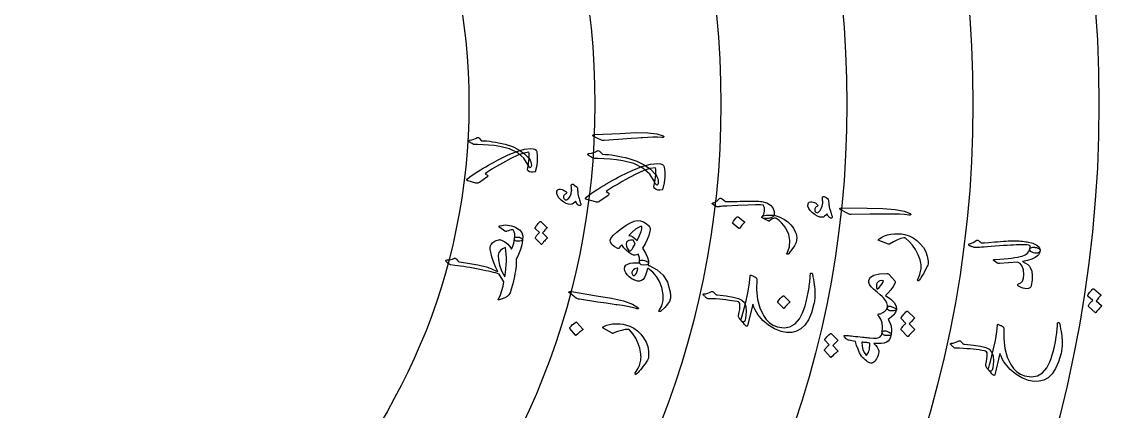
# Model space of a CAD drawing. Header units: millimetres. Extents: x -45 to 45, y -45 to 58.
# Drawn here: x 4.16 to 30.61, y -7.49 to 2.01 of the extents above; entities that cross this region are included whole.
import ezdxf

# ---------------------------------------------------------------- set-up
doc = ezdxf.new("R2010")
doc.units = ezdxf.units.MM
for name, color, linetype in [('ENGRAVE', 7, 'Continuous'), ('ENGRAVE_FINE', 8, 'Continuous'), ('GUIDE', 3, 'Continuous'), ('TEXT', 5, 'Continuous')]:
    doc.layers.add(name, color=color, linetype=linetype)

msp = doc.modelspace()

# ---------------------------------------------------------------- linework, layer by layer
at = {"layer": 'ENGRAVE'}
for radius in [39.65, 33.5042, 27.3585, 21.2127, 15.067]:
    msp.add_circle((0, 0), radius, dxfattribs=at)
at = {"layer": 'ENGRAVE_FINE'}
for radius in [36.5771, 30.4314, 24.2856, 18.1399]:
    msp.add_circle((0, 0), radius, dxfattribs=at)
at = {"layer": 'GUIDE'}
msp.add_circle((0, 0), 41, dxfattribs=at)
at = {"layer": 'TEXT'}
for points in [[(18.142, -0.8085), (18.0968, -0.7841), (18.0814, -0.7655), (18.0957, -0.7525), (18.1397, -0.7451), (18.7534, -0.7146), (19.13, -0.6951), (19.4302, -0.6984), (19.6538, -0.7256), (19.8009, -0.7775), (19.8127, -0.7865), (19.819, -0.7942), (19.8197, -0.8008), (19.8148, -0.8062), (19.8072, -0.8104), (19.7976, -0.8132), (19.7858, -0.8146), (19.7719, -0.8147), (19.6638, -0.8102), (19.5489, -0.8106), (19.4273, -0.8156), (19.2989, -0.8251), (19.2654, -0.827), (19.1748, -0.8328), (19.0272, -0.8426), (18.8225, -0.8558), (18.3684, -0.8874), (18.3443, -0.8874), (18.3222, -0.8852), (18.3021, -0.8807), (18.284, -0.8739)], [(16.5359, -1.3287), (16.5623, -1.3664), (16.5802, -1.4067), (16.5897, -1.4495), (16.5909, -1.4947), (16.5872, -1.5203), (16.5813, -1.5383), (16.5734, -1.5487), (16.5634, -1.5514), (16.5513, -1.5469), (16.5392, -1.5355), (16.5272, -1.5174), (16.5153, -1.4925), (16.409, -1.3201), (16.2568, -1.1859), (16.0598, -1.0896), (15.8185, -1.0305), (15.6831, -1.0116), (15.5475, -0.9985), (15.4118, -0.991), (15.2761, -0.9889), (15.2368, -0.9883), (15.2056, -0.9859), (15.1827, -0.9817), (15.1679, -0.9757), (15.1487, -0.9637), (15.1315, -0.9531), (15.1165, -0.9441), (15.1037, -0.9364), (15.0929, -0.9301), (15.0843, -0.9249), (15.0779, -0.9209), (15.0736, -0.9181), (15.0683, -0.9126), (15.0648, -0.9072), (15.0634, -0.902), (15.0638, -0.8969), (15.0668, -0.8906), (15.0706, -0.8859), (15.0751, -0.8828), (15.0803, -0.8813), (15.1398, -0.8693), (15.1879, -0.8565), (15.2247, -0.843), (15.25, -0.8287), (15.2681, -0.8179), (15.2853, -0.8145), (15.3015, -0.8186), (15.3167, -0.8303), (15.3777, -0.8924), (15.441, -0.8951), (15.5065, -0.9002), (15.5743, -0.9076), (15.6442, -0.9175), (15.7166, -0.9297), (15.7914, -0.9442), (15.8687, -0.961), (15.9485, -0.9801), (16.1275, -1.0374), (16.2853, -1.1144), (16.4215, -1.2114), (16.5359, -1.3287)], [(16.4992, -1.5931), (16.5132, -1.5164), (16.5241, -1.4467), (16.532, -1.3842), (16.5371, -1.3288), (16.5394, -1.2803), (16.5393, -1.2388), (16.5368, -1.2042), (16.5319, -1.1766), (16.4105, -1.1961), (16.2628, -1.2471), (16.0885, -1.3282), (15.8871, -1.4379), (15.8125, -1.4806), (15.7442, -1.5202), (15.6819, -1.5568), (15.6259, -1.5904), (15.5762, -1.6213), (15.533, -1.6494), (15.4963, -1.6749), (15.4661, -1.6978), (15.5199, -1.7358), (15.5253, -1.75), (15.5247, -1.7631), (15.518, -1.7749), (15.5054, -1.7855), (15.3248, -1.9109), (15.3038, -1.9217), (15.2819, -1.9277), (15.2592, -1.9288), (15.2358, -1.9251), (15.0477, -1.8722), (15.0346, -1.8678), (15.0254, -1.8626), (15.0203, -1.8567), (15.0192, -1.8499), (15.0371, -1.8212), (15.0876, -1.778), (15.1708, -1.72), (15.2863, -1.6464), (15.3517, -1.6057), (15.4161, -1.5662), (15.4795, -1.5279), (15.542, -1.491), (15.6036, -1.4554), (15.6642, -1.4212), (15.7239, -1.3884), (15.7827, -1.3569), (16.0214, -1.2397), (16.2336, -1.1537), (16.4199, -1.1007), (16.5806, -1.0824), (16.636, -1.0876), (16.6778, -1.1019), (16.7058, -1.1253), (16.7202, -1.1579), (16.7331, -1.2679), (16.7332, -1.3824), (16.7205, -1.501), (16.6948, -1.6234), (16.6919, -1.6346), (16.6878, -1.6434), (16.6826, -1.6498), (16.6762, -1.6537), (16.629, -1.6638), (16.5866, -1.6625), (16.549, -1.6501), (16.516, -1.6265), (16.5065, -1.6168), (16.5005, -1.6079), (16.4981, -1.6), (16.4992, -1.5931)], [(19.6232, -1.7236), (19.6525, -1.7662), (19.6723, -1.8117), (19.6827, -1.8598), (19.6837, -1.9107), (19.6793, -1.9394), (19.6726, -1.9596), (19.6636, -1.9711), (19.6523, -1.9742), (19.6387, -1.969), (19.6252, -1.9561), (19.6119, -1.9356), (19.5986, -1.9075), (19.4804, -1.713), (19.3104, -1.5607), (19.0896, -1.4506), (18.8188, -1.3818), (18.6665, -1.3593), (18.5141, -1.3432), (18.3616, -1.3335), (18.2089, -1.3299), (18.1647, -1.3289), (18.1297, -1.3259), (18.1039, -1.3209), (18.0874, -1.314), (18.0658, -1.3003), (18.0467, -1.2882), (18.0299, -1.2778), (18.0155, -1.2691), (18.0034, -1.2618), (17.9938, -1.2559), (17.9866, -1.2513), (17.9819, -1.2481), (17.9759, -1.2418), (17.9721, -1.2358), (17.9704, -1.2298), (17.971, -1.224), (17.9745, -1.217), (17.9787, -1.2118), (17.9838, -1.2083), (17.9897, -1.2067), (18.0568, -1.1936), (18.111, -1.1796), (18.1525, -1.1647), (18.1812, -1.1489), (18.2017, -1.1368), (18.221, -1.1331), (18.2391, -1.1379), (18.2561, -1.1512), (18.3241, -1.222), (18.3953, -1.2256), (18.469, -1.2319), (18.5451, -1.241), (18.6238, -1.2528), (18.705, -1.2673), (18.7891, -1.2843), (18.8759, -1.3039), (18.9655, -1.3262), (19.1663, -1.3924), (19.3431, -1.4805), (19.4955, -1.5908), (19.6232, -1.7236)], [(19.5798, -2.0205), (19.5961, -1.9344), (19.6089, -1.8562), (19.6183, -1.786), (19.6244, -1.7237), (19.6275, -1.6693), (19.6277, -1.6226), (19.6252, -1.5837), (19.6199, -1.5526), (19.4833, -1.5735), (19.3167, -1.6295), (19.1198, -1.7193), (18.8923, -1.8412), (18.8082, -1.8888), (18.7309, -1.9329), (18.6607, -1.9737), (18.5974, -2.0113), (18.5412, -2.0457), (18.4924, -2.0771), (18.4509, -2.1056), (18.4168, -2.1312), (18.4771, -2.1744), (18.4831, -2.1905), (18.4823, -2.2052), (18.4747, -2.2185), (18.4604, -2.2304), (18.2565, -2.3708), (18.2327, -2.3829), (18.2081, -2.3896), (18.1826, -2.3907), (18.1562, -2.3863), (17.945, -2.3256), (17.9302, -2.3206), (17.92, -2.3147), (17.9142, -2.308), (17.913, -2.3003), (17.9333, -2.268), (17.9905, -2.2195), (18.0844, -2.1545), (18.2149, -2.0721), (18.2887, -2.0266), (18.3615, -1.9824), (18.4332, -1.9398), (18.5038, -1.8986), (18.5733, -1.8589), (18.6418, -1.8208), (18.7092, -1.7842), (18.7756, -1.7492), (19.0451, -1.6191), (19.2845, -1.5242), (19.4946, -1.4663), (19.6756, -1.4472), (19.7379, -1.4536), (19.7847, -1.47), (19.8161, -1.4966), (19.8319, -1.5333), (19.8455, -1.6571), (19.8446, -1.7856), (19.8294, -1.9187), (19.7996, -2.0561), (19.7963, -2.0686), (19.7916, -2.0785), (19.7857, -2.0856), (19.7785, -2.09), (19.7254, -2.1009), (19.6777, -2.0992), (19.6354, -2.0849), (19.5985, -2.0582), (19.5879, -2.0472), (19.5812, -2.0372), (19.5785, -2.0283), (19.5798, -2.0205)], [(17.7124, -2.0474), (17.7149, -2.0778), (17.7174, -2.1062), (17.7198, -2.1323), (17.7221, -2.1563), (17.7245, -2.1779), (17.7271, -2.1972), (17.7301, -2.214), (17.7333, -2.2285), (17.7372, -2.2432), (17.7421, -2.2609), (17.748, -2.2818), (17.7549, -2.3056), (17.7629, -2.3326), (17.7723, -2.3627), (17.7829, -2.3959), (17.7947, -2.4323), (17.7978, -2.4469), (17.7961, -2.4588), (17.7898, -2.468), (17.7788, -2.4745), (17.7539, -2.4758), (17.7274, -2.4586), (17.6994, -2.4229), (17.6697, -2.3688), (17.6414, -2.4032), (17.6125, -2.4282), (17.5829, -2.4438), (17.5527, -2.4499), (17.4982, -2.4443), (17.4409, -2.424), (17.381, -2.3891), (17.3182, -2.3398), (17.2635, -2.2841), (17.2276, -2.2298), (17.2106, -2.1767), (17.2125, -2.1247), (17.2241, -2.097), (17.2432, -2.0794), (17.2699, -2.072), (17.3042, -2.0749), (17.3405, -2.0843), (17.3732, -2.0968), (17.4025, -2.1123), (17.4282, -2.1308), (17.4457, -2.1483), (17.4525, -2.1635), (17.4486, -2.1761), (17.434, -2.1863), (17.4126, -2.1973), (17.3962, -2.2112), (17.3848, -2.2279), (17.3783, -2.2476), (17.3755, -2.2688), (17.3781, -2.288), (17.3858, -2.3055), (17.3989, -2.321), (17.4155, -2.3334), (17.4318, -2.3386), (17.4478, -2.3366), (17.4636, -2.3274), (17.503, -2.2901), (17.5345, -2.2425), (17.558, -2.1846), (17.5734, -2.1163), (17.5739, -2.1103), (17.574, -2.1035), (17.5737, -2.0959), (17.5731, -2.0876), (17.5722, -2.0785), (17.5712, -2.0687), (17.5702, -2.0581), (17.5691, -2.0469), (17.568, -2.0347), (17.567, -2.0237), (17.5661, -2.0138), (17.5651, -2.0051), (17.5643, -1.9974), (17.5639, -1.9906), (17.5639, -1.9847), (17.5642, -1.9798), (17.5663, -1.9705), (17.5704, -1.9633), (17.5765, -1.9579), (17.5846, -1.9545), (17.5922, -1.9526), (17.5993, -1.9521), (17.606, -1.953), (17.6122, -1.9553), (17.6547, -1.9823), (17.6856, -2.0067), (17.7048, -2.0284), (17.7124, -2.0474)], [(20.9989, -2.426), (21.0005, -2.4212), (21.0043, -2.4172), (21.0103, -2.4139), (21.0184, -2.4114), (21.0307, -2.4076), (21.0471, -2.3999), (21.0675, -2.3885), (21.092, -2.3734), (21.1051, -2.3644), (21.1177, -2.3556), (21.1299, -2.3471), (21.1417, -2.3387), (21.1529, -2.3304), (21.1633, -2.322), (21.1731, -2.3136), (21.1822, -2.305), (21.1945, -2.2977), (21.2088, -2.2968), (21.2253, -2.3021), (21.2438, -2.3138), (21.3238, -2.3781), (21.354, -2.3786), (21.3908, -2.3783), (21.4345, -2.3773), (21.485, -2.3756), (21.5424, -2.3735), (21.6072, -2.3715), (21.6791, -2.3696), (21.7584, -2.3677), (21.8371, -2.3652), (21.9095, -2.3639), (21.9757, -2.3637), (22.0356, -2.3648), (22.0892, -2.367), (22.1366, -2.3701), (22.1778, -2.3742), (22.2127, -2.3793), (22.3298, -2.4113), (22.4182, -2.4614), (22.4776, -2.5297), (22.508, -2.6162), (22.5104, -2.6298), (22.5121, -2.6429), (22.513, -2.6555), (22.5131, -2.6676), (22.5126, -2.6791), (22.5115, -2.6902), (22.51, -2.7009), (22.5079, -2.711), (22.4949, -2.7389), (22.47, -2.7611), (22.4331, -2.7776), (22.3844, -2.7883), (22.333, -2.7934), (22.2881, -2.7931), (22.2498, -2.7874), (22.218, -2.7765), (22.2125, -2.7733), (22.2088, -2.7698), (22.2068, -2.7659), (22.2064, -2.7616), (22.2076, -2.7565), (22.2099, -2.752), (22.2131, -2.7483), (22.2174, -2.7452), (22.2401, -2.7191), (22.2574, -2.6881), (22.2694, -2.6522), (22.276, -2.6115), (22.2766, -2.5682), (22.2721, -2.529), (22.2627, -2.4941), (22.2482, -2.4633), (22.1814, -2.4586), (22.0554, -2.4591), (21.8702, -2.4646), (21.6258, -2.4746), (21.354, -2.4863), (21.3179, -2.4877), (21.2837, -2.4899), (21.2514, -2.4927), (21.2209, -2.4964), (21.2056, -2.4985), (21.1917, -2.5001), (21.179, -2.5012), (21.1677, -2.5018), (21.1578, -2.5021), (21.1495, -2.5025), (21.1426, -2.503), (21.1373, -2.5035), (21.1256, -2.5034), (21.1152, -2.5019), (21.106, -2.499), (21.0981, -2.4946), (21.0082, -2.4418), (21.0037, -2.438), (21.0007, -2.4341), (20.9991, -2.4301), (20.9989, -2.426)], [(23.8359, -2.3463), (23.8389, -2.3773), (23.8418, -2.4061), (23.8446, -2.4327), (23.8473, -2.4571), (23.85, -2.4791), (23.853, -2.4987), (23.8562, -2.5158), (23.8597, -2.5304), (23.8639, -2.5453), (23.8691, -2.5633), (23.8754, -2.5844), (23.8827, -2.6085), (23.8913, -2.6358), (23.9012, -2.6662), (23.9124, -2.6998), (23.925, -2.7365), (23.9283, -2.7512), (23.9269, -2.7634), (23.9208, -2.7729), (23.9099, -2.7798), (23.885, -2.7818), (23.8582, -2.7649), (23.8295, -2.7292), (23.7987, -2.6748), (23.7711, -2.7106), (23.7426, -2.7368), (23.7134, -2.7534), (23.6833, -2.7605), (23.6286, -2.7562), (23.571, -2.7369), (23.5104, -2.7028), (23.4466, -2.6539), (23.3908, -2.5981), (23.354, -2.5433), (23.3361, -2.4892), (23.3372, -2.4357), (23.3483, -2.407), (23.3672, -2.3886), (23.3937, -2.3804), (23.428, -2.3826), (23.4645, -2.3916), (23.4975, -2.4036), (23.527, -2.4189), (23.553, -2.4373), (23.5708, -2.4549), (23.5778, -2.4702), (23.5741, -2.4832), (23.5596, -2.4939), (23.5385, -2.5057), (23.5223, -2.5202), (23.5112, -2.5377), (23.505, -2.558), (23.5027, -2.5797), (23.5055, -2.5994), (23.5136, -2.617), (23.527, -2.6326), (23.5438, -2.6449), (23.5602, -2.6498), (23.5762, -2.6473), (23.5918, -2.6375), (23.6305, -2.5985), (23.6611, -2.5492), (23.6837, -2.4895), (23.698, -2.4195), (23.6984, -2.4133), (23.6984, -2.4063), (23.698, -2.3986), (23.6972, -2.3901), (23.6962, -2.3808), (23.695, -2.3708), (23.6938, -2.3601), (23.6926, -2.3486), (23.6913, -2.3362), (23.6902, -2.325), (23.689, -2.3149), (23.688, -2.306), (23.6871, -2.2982), (23.6866, -2.2912), (23.6864, -2.2852), (23.6867, -2.2801), (23.6887, -2.2707), (23.6927, -2.2632), (23.6987, -2.2576), (23.7068, -2.254), (23.7143, -2.2519), (23.7214, -2.2513), (23.7281, -2.252), (23.7343, -2.2542), (23.7773, -2.2811), (23.8085, -2.3054), (23.828, -2.3271), (23.8359, -2.3463)], [(24.1667, -2.5965), (24.1232, -2.5689), (24.1089, -2.5491), (24.124, -2.5368), (24.1685, -2.5321), (24.7829, -2.54), (25.16, -2.5446), (25.4594, -2.5672), (25.6808, -2.6087), (25.8243, -2.6697), (25.8355, -2.6794), (25.8413, -2.6875), (25.8415, -2.6941), (25.8363, -2.6991), (25.8285, -2.7028), (25.8187, -2.7049), (25.8069, -2.7056), (25.793, -2.7048), (25.6854, -2.6935), (25.5707, -2.6866), (25.4491, -2.6839), (25.3203, -2.6853), (25.2868, -2.685), (25.196, -2.6852), (25.048, -2.6857), (24.8429, -2.6863), (24.3876, -2.6903), (24.3636, -2.6888), (24.3417, -2.6852), (24.3219, -2.6794), (24.3043, -2.6714)], [(16.6871, -3.0304), (16.6849, -3.027), (16.684, -3.0228), (16.6844, -3.0176), (16.686, -3.0114), (16.6981, -2.9905), (16.7109, -2.9704), (16.7243, -2.9511), (16.7384, -2.9326), (16.7533, -2.9149), (16.7693, -2.8977), (16.7862, -2.8811), (16.8041, -2.8651), (16.8093, -2.8623), (16.8143, -2.8616), (16.8193, -2.8629), (16.8242, -2.8662), (16.9713, -3.0056), (16.9729, -3.009), (16.9721, -3.0135), (16.9689, -3.0191), (16.9632, -3.0256), (16.9583, -3.03), (16.9513, -3.0372), (16.9422, -3.0474), (16.931, -3.0604), (16.9176, -3.0764), (16.9018, -3.0955), (16.8835, -3.1178), (16.8628, -3.1431), (16.975, -3.255), (16.9781, -3.2598), (16.9781, -3.2652), (16.9748, -3.2712), (16.9683, -3.2777), (16.9627, -3.2834), (16.9542, -3.2923), (16.9428, -3.3046), (16.9284, -3.3202), (16.911, -3.3394), (16.8906, -3.3625), (16.8671, -3.3893), (16.8406, -3.4199), (16.8366, -3.4229), (16.833, -3.4238), (16.8298, -3.4227), (16.827, -3.4196), (16.6904, -3.2759), (16.6883, -3.2726), (16.6874, -3.2683), (16.6879, -3.263), (16.6896, -3.2569), (16.6993, -3.239), (16.7097, -3.2218), (16.721, -3.2054), (16.7331, -3.1897), (16.7459, -3.1747), (16.7593, -3.1604), (16.7732, -3.1468), (16.7877, -3.1338)], [(18.701, -3.5193), (18.6106, -3.4697), (18.5493, -3.4202), (18.5171, -3.3707), (18.514, -3.3212), (18.5399, -3.2652), (18.5944, -3.199), (18.6773, -3.122), (18.7884, -3.0338), (18.9052, -2.9517), (19.0079, -2.8921), (19.0968, -2.8556), (19.1719, -2.8425), (19.2529, -2.849), (19.3262, -2.8711), (19.3917, -2.9091), (19.4493, -2.9632), (19.4716, -2.9951), (19.4847, -3.029), (19.4886, -3.0647), (19.4833, -3.1022), (19.4517, -3.2028), (19.4113, -3.3048), (19.3623, -3.4078), (19.3045, -3.5118), (19.3756, -3.6383), (19.4232, -3.7428), (19.4478, -3.8248), (19.4496, -3.884), (19.445, -3.8945), (19.4356, -3.9033), (19.4214, -3.9106), (19.4024, -3.9162), (19.3235, -3.9269), (19.2683, -3.9176), (19.2369, -3.8886), (19.2292, -3.84), (19.2294, -3.7922), (19.2236, -3.7455), (19.2118, -3.7), (19.1939, -3.6556), (19.1589, -3.6782), (19.1211, -3.6871), (19.0805, -3.6823), (19.0371, -3.6639), (18.9662, -3.6187), (18.9027, -3.5654), (18.8467, -3.5041), (18.798, -3.4347), (18.7778, -3.4454), (18.7609, -3.4605), (18.7473, -3.4798), (18.737, -3.5035), (18.7309, -3.5151), (18.7229, -3.5215), (18.7129, -3.5229), (18.701, -3.5193)], [(21.5024, -2.9077), (21.5, -2.9047), (21.4988, -2.9007), (21.4989, -2.8959), (21.5002, -2.8901), (21.5231, -2.8511), (21.5494, -2.8148), (21.5792, -2.7814), (21.6125, -2.7508), (21.6174, -2.748), (21.622, -2.7471), (21.6263, -2.7481), (21.6304, -2.7509), (21.7847, -2.8735), (21.7882, -2.8778), (21.7885, -2.8828), (21.7857, -2.8884), (21.7796, -2.8948), (21.7744, -2.9002), (21.7666, -2.9089), (21.756, -2.9208), (21.7428, -2.9359), (21.7268, -2.9544), (21.7081, -2.9766), (21.6866, -3.0025), (21.6623, -3.032), (21.6584, -3.0358), (21.6548, -3.0375), (21.6515, -3.037), (21.6485, -3.0344)], [(22.2177, -2.743), (22.2456, -2.7288), (22.2784, -2.718), (22.3161, -2.7106), (22.3586, -2.7065), (22.4028, -2.7054), (22.4475, -2.7071), (22.4926, -2.7117), (22.5382, -2.7192), (22.584, -2.7315), (22.6361, -2.7514), (22.6945, -2.779), (22.7593, -2.8144), (22.8466, -2.8735), (22.9204, -2.9432), (22.9806, -3.0233), (23.0272, -3.1139), (23.0445, -3.1626), (23.0557, -3.2125), (23.0607, -3.2636), (23.0596, -3.316), (23.0437, -3.3776), (23.005, -3.4541), (22.9433, -3.5451), (22.8584, -3.6503), (22.8515, -3.6562), (22.8445, -3.6597), (22.8373, -3.6609), (22.8299, -3.6597), (22.824, -3.6561), (22.8213, -3.6502), (22.8218, -3.6419), (22.8254, -3.6312), (22.8821, -3.4799), (22.8962, -3.3284), (22.8678, -3.1774), (22.7968, -3.0277), (22.7485, -2.9586), (22.6941, -2.8964), (22.6337, -2.8412), (22.5673, -2.7929), (22.5561, -2.787), (22.5433, -2.7832), (22.5288, -2.7814), (22.5127, -2.7816), (22.4911, -2.7866), (22.4647, -2.7994), (22.4333, -2.82), (22.3969, -2.8484), (22.3914, -2.8512), (22.3847, -2.8519), (22.377, -2.8505), (22.368, -2.8469), (22.2183, -2.7743), (22.2128, -2.7711), (22.2091, -2.7676), (22.207, -2.7637), (22.2067, -2.7595), (22.2079, -2.7543), (22.2101, -2.7498), (22.2134, -2.7461), (22.2177, -2.743)], [(15.9429, -3.0954), (15.8194, -3.0088), (15.8062, -2.9971), (15.8027, -2.9867), (15.8088, -2.9775), (15.8245, -2.9696), (15.8694, -2.9579), (15.9153, -2.9507), (15.9621, -2.9482), (16.0099, -2.9502), (16.059, -2.9572), (16.1095, -2.9691), (16.1614, -2.9863), (16.2148, -3.0086), (16.3015, -3.0627), (16.3575, -3.1325), (16.3825, -3.218), (16.3763, -3.3187), (16.367, -3.3286), (16.3439, -3.3359), (16.3068, -3.3406), (16.2558, -3.3427), (16.2291, -3.3408), (16.2079, -3.3357), (16.1922, -3.3275), (16.1819, -3.316), (16.1788, -3.3079), (16.1775, -3.2991), (16.178, -3.2894), (16.1804, -3.279), (16.1908, -3.2175), (16.189, -3.1621), (16.1751, -3.1126), (16.1492, -3.0693), (16.1469, -3.0671), (16.1436, -3.0659), (16.1393, -3.0657), (16.1339, -3.0664), (16.1014, -3.0692), (16.0677, -3.0759), (16.0325, -3.0866), (15.9961, -3.1012), (15.9825, -3.1056), (15.9691, -3.1061), (15.9559, -3.1027), (15.9429, -3.0954)], [(18.9742, -3.197), (18.971, -3.2009), (18.9705, -3.2039), (18.9726, -3.2062), (18.9775, -3.2076), (19.0197, -3.2154), (19.0655, -3.2377), (19.1148, -3.2746), (19.1675, -3.3262), (19.2263, -3.2036), (19.2649, -3.1075), (19.2835, -3.0383), (19.2825, -2.9963), (19.2796, -2.9884), (19.2757, -2.9831), (19.2707, -2.9806), (19.2647, -2.9808), (19.1993, -3.0062), (19.1291, -3.0508), (19.0542, -3.1145), (18.9742, -3.197)], [(25.0629, -3.325), (25.0586, -3.323), (25.0552, -3.3209), (25.0529, -3.3185), (25.0515, -3.316), (25.0518, -3.309), (25.056, -3.301), (25.0641, -3.2919), (25.0761, -3.2818), (25.1357, -3.2439), (25.2027, -3.2131), (25.2774, -3.1893), (25.3596, -3.1725), (25.4471, -3.1623), (25.5323, -3.1599), (25.6153, -3.1654), (25.6961, -3.1789), (25.8002, -3.2145), (25.8981, -3.2644), (25.9897, -3.3286), (26.0749, -3.4073), (26.1494, -3.4985), (26.2061, -3.5995), (26.245, -3.7102), (26.2661, -3.8307), (26.2679, -3.8624), (26.265, -3.8936), (26.2575, -3.924), (26.2453, -3.9537), (26.2107, -4.0211), (26.1786, -4.0817), (26.1492, -4.1355), (26.1225, -4.1827), (26.0985, -4.223), (26.0774, -4.2564), (26.0591, -4.2828), (26.0436, -4.3022), (26.0392, -4.3061), (26.0349, -4.3087), (26.0309, -4.31), (26.0271, -4.31), (26.0224, -4.3087), (26.0182, -4.3065), (26.0144, -4.3035), (26.0111, -4.2995), (26.0089, -4.2947), (26.0084, -4.2892), (26.0096, -4.283), (26.0124, -4.2762), (26.0309, -4.2344), (26.047, -4.1941), (26.0607, -4.1555), (26.072, -4.1183), (26.0811, -4.0825), (26.0879, -4.0476), (26.0924, -4.0136), (26.0947, -3.9806), (26.0946, -3.9474), (26.092, -3.9126), (26.0869, -3.8764), (26.0793, -3.8386), (26.0691, -3.7994), (26.056, -3.7587), (26.04, -3.7164), (26.0212, -3.6728), (25.958, -3.549), (25.8853, -3.4412), (25.8032, -3.3492), (25.712, -3.2729), (25.7044, -3.2678), (25.6954, -3.2644), (25.6849, -3.2627), (25.673, -3.2628), (25.6001, -3.2803), (25.5175, -3.3116), (25.4251, -3.3566), (25.323, -3.415), (25.3167, -3.4173), (25.3112, -3.4185), (25.3065, -3.4185), (25.3025, -3.4173)], [(16.2191, -3.7892), (16.2222, -3.822), (16.2229, -3.8601), (16.2211, -3.9035), (16.2167, -3.9522), (16.2101, -4.0061), (16.2013, -4.0655), (16.1903, -4.1303), (16.1772, -4.2003), (16.1375, -4.3801), (16.1014, -4.5149), (16.0702, -4.6049), (16.0444, -4.6502), (15.9975, -4.6897), (15.9413, -4.7235), (15.876, -4.7517), (15.8016, -4.7742), (15.7904, -4.7754), (15.784, -4.773), (15.7824, -4.7671), (15.7857, -4.7577), (15.8349, -4.6499), (15.8732, -4.5426), (15.9007, -4.436), (15.9175, -4.3303), (15.8017, -4.1442), (15.7621, -4.1311), (15.7168, -4.1177), (15.6659, -4.1041), (15.6092, -4.0904), (15.5472, -4.0763), (15.4801, -4.0619), (15.408, -4.0471), (15.3308, -4.0319), (15.2505, -4.0166), (15.1713, -4.0021), (15.0932, -3.9884), (15.0161, -3.9754), (14.9403, -3.9632), (14.8659, -3.9519), (14.7928, -3.9414), (14.721, -3.9317), (14.6165, -3.9187), (14.6003, -3.9079), (14.5849, -3.8972), (14.5703, -3.8866), (14.5566, -3.8761), (14.5437, -3.8658), (14.5315, -3.8559), (14.5202, -3.8463), (14.5095, -3.8371), (14.5057, -3.8325), (14.5034, -3.8275), (14.5027, -3.8222), (14.5035, -3.8164), (14.5068, -3.8103), (14.5132, -3.8058), (14.5226, -3.8028), (14.535, -3.8014), (14.5855, -3.797), (14.6298, -3.7895), (14.6681, -3.7791), (14.7002, -3.7656), (14.7157, -3.7595), (14.73, -3.7588), (14.7433, -3.7634), (14.7555, -3.7733), (14.7995, -3.8254), (14.8069, -3.8337), (14.8158, -3.8399), (14.826, -3.844), (14.8377, -3.8461), (15.0893, -3.8887), (15.2833, -3.9233), (15.4196, -3.9503), (15.4982, -3.97), (15.5239, -3.9783), (15.5519, -3.9886), (15.5823, -4.0007), (15.6151, -4.0147), (15.6504, -4.0304), (15.6881, -4.0474), (15.7283, -4.0659), (15.7711, -4.0857), (15.7153, -3.9642), (15.6683, -3.844), (15.63, -3.7248), (15.6005, -3.6066), (15.5901, -3.5455), (15.5879, -3.4942), (15.5939, -3.4527), (15.6082, -3.4207), (15.6403, -3.3829), (15.6823, -3.3514), (15.7342, -3.3259), (15.7961, -3.3066), (15.8099, -3.305), (15.8252, -3.3059), (15.8419, -3.3094), (15.8601, -3.3154), (15.9431, -3.3563), (16.012, -3.4076), (16.0666, -3.4693), (16.1068, -3.5415), (16.1369, -3.4632), (16.1592, -3.3929), (16.1738, -3.3307), (16.1809, -3.2768), (16.1845, -3.2628), (16.1937, -3.2524), (16.2083, -3.2457), (16.2285, -3.2427), (16.2684, -3.2432), (16.3016, -3.2481), (16.3279, -3.2574), (16.3473, -3.2711), (16.3612, -3.2859), (16.3707, -3.2984), (16.3759, -3.3086), (16.3767, -3.3164), (16.3568, -3.4295), (16.324, -3.5461), (16.2781, -3.6661), (16.2191, -3.7892)], [(19.1194, -3.412), (19.1061, -3.3729), (19.0933, -3.3445), (19.0812, -3.3266), (19.0698, -3.3194), (19.0114, -3.3179), (18.966, -3.3259), (18.9334, -3.3433), (18.9137, -3.3702), (18.9022, -3.4177), (18.9071, -3.4666), (18.9284, -3.5171), (18.9662, -3.5692), (18.9792, -3.58), (18.9935, -3.5826), (19.0091, -3.5768), (19.0259, -3.5626), (19.0448, -3.5395), (19.0667, -3.5067), (19.0916, -3.4642), (19.1194, -3.412)], [(27.2753, -3.4525), (27.2652, -3.4474), (27.2583, -3.4412), (27.2546, -3.4342), (27.2541, -3.4262), (27.2562, -3.4193), (27.2607, -3.4136), (27.2675, -3.4089), (27.2768, -3.4054), (27.3239, -3.3921), (27.3662, -3.3745), (27.4037, -3.3524), (27.4365, -3.3258), (27.4505, -3.3175), (27.4652, -3.3152), (27.4805, -3.319), (27.4965, -3.3288), (27.5047, -3.3352), (27.5128, -3.3418), (27.5209, -3.3486), (27.5291, -3.3555), (27.5372, -3.3624), (27.5453, -3.3691), (27.5534, -3.3758), (27.5616, -3.3823), (27.5831, -3.3837), (27.6439, -3.3809), (27.7442, -3.3739), (27.8838, -3.3625), (27.9606, -3.3559), (28.0326, -3.35), (28.1, -3.3449), (28.1626, -3.3406), (28.2204, -3.3372), (28.2731, -3.3348), (28.3209, -3.3335), (28.3636, -3.3332), (28.4038, -3.3338), (28.4438, -3.3353), (28.4838, -3.3376), (28.5237, -3.3408), (28.5636, -3.3447), (28.6037, -3.3496), (28.644, -3.3553), (28.6844, -3.3618), (28.8189, -3.3933), (28.9154, -3.4362), (28.9739, -3.4903), (28.9944, -3.5558), (28.9914, -3.5866), (28.9798, -3.61), (28.9596, -3.626), (28.9309, -3.6347), (28.898, -3.6369), (28.8656, -3.6333), (28.8336, -3.6242), (28.802, -3.6094), (28.7734, -3.5914), (28.7545, -3.5729), (28.7456, -3.5539), (28.7464, -3.5345), (28.7493, -3.5197), (28.7518, -3.5065), (28.754, -3.4948), (28.7559, -3.4846), (28.7571, -3.4758), (28.7576, -3.4681), (28.7572, -3.4616), (28.7559, -3.4563), (28.7243, -3.4423), (28.6749, -3.433), (28.6075, -3.4283), (28.5222, -3.4282), (28.4714, -3.4298), (28.413, -3.4324), (28.3471, -3.4361), (28.2736, -3.4407), (28.1925, -3.4461), (28.1036, -3.4521), (28.0069, -3.4587), (27.9025, -3.4659), (27.8004, -3.4729), (27.7106, -3.4792), (27.6333, -3.4848), (27.5683, -3.4896), (27.5158, -3.4937), (27.4756, -3.4969), (27.4479, -3.4992), (27.4326, -3.5006), (27.4129, -3.5009), (27.3921, -3.4981), (27.3703, -3.4922), (27.3475, -3.4833), (27.3363, -3.4777), (27.3257, -3.4727), (27.3157, -3.4681), (27.3063, -3.464), (27.2976, -3.4604), (27.2896, -3.4573), (27.2821, -3.4547), (27.2753, -3.4525)], [(15.785, -3.6855), (15.7863, -3.7987), (15.8127, -3.9239), (15.8639, -4.0618), (15.9397, -4.213), (15.9577, -4.1118), (15.971, -4.0138), (15.9798, -3.919), (15.9842, -3.8275), (15.9842, -3.7394), (15.9801, -3.6551), (15.9718, -3.5745), (15.9596, -3.4977), (15.8874, -3.5284), (15.8343, -3.5699), (15.8002, -3.6222), (15.785, -3.6855)], [(28.9963, -3.5583), (28.9881, -3.6035), (28.9753, -3.642), (28.9579, -3.674), (28.9361, -3.6993), (28.8743, -3.7434), (28.7928, -3.7816), (28.6915, -3.8138), (28.5706, -3.8399), (28.6404, -3.8786), (28.6948, -3.9151), (28.7338, -3.9492), (28.7575, -3.9811), (28.791, -4.0746), (28.8061, -4.1795), (28.8027, -4.2956), (28.7805, -4.4226), (28.7664, -4.4573), (28.7432, -4.482), (28.7109, -4.4967), (28.6694, -4.5013), (28.6222, -4.4969), (28.5726, -4.4844), (28.5206, -4.4639), (28.4662, -4.4355), (28.459, -4.4304), (28.4539, -4.4245), (28.4508, -4.4178), (28.4499, -4.4103), (28.4516, -4.4012), (28.4558, -4.3942), (28.4624, -4.3893), (28.4716, -4.3865), (28.526, -4.3601), (28.5651, -4.314), (28.5889, -4.2482), (28.5971, -4.1628), (28.5872, -4.0413), (28.5585, -3.949), (28.5112, -3.8861), (28.4457, -3.8524), (28.0022, -3.8832), (27.982, -3.8834), (27.9643, -3.8812), (27.9493, -3.8767), (27.9368, -3.8697), (27.8759, -3.8237), (27.8679, -3.8173), (27.8624, -3.8114), (27.8594, -3.8062), (27.8587, -3.8015), (27.8629, -3.7959), (27.8713, -3.7917), (27.884, -3.7889), (27.901, -3.7874), (28.014, -3.7807), (28.1184, -3.7728), (28.214, -3.7636), (28.301, -3.7534), (28.3792, -3.7422), (28.4487, -3.7305), (28.5095, -3.7183), (28.5614, -3.7055), (28.6297, -3.6784), (28.6834, -3.6404), (28.7224, -3.5917), (28.7467, -3.5322), (28.7546, -3.5156), (28.7693, -3.5032), (28.7907, -3.4951), (28.8188, -3.4911), (28.8335, -3.4909), (28.8482, -3.4912), (28.8629, -3.4922), (28.8778, -3.4937), (28.8927, -3.4961), (28.9075, -3.4996), (28.9224, -3.5042), (28.9373, -3.51), (28.9641, -3.5227), (28.9829, -3.535), (28.9936, -3.5468), (28.9963, -3.5583)], [(19.4665, -3.9396), (19.6559, -4.0398), (19.8036, -4.1749), (19.909, -4.3454), (19.9711, -4.5511), (19.9757, -4.579), (19.9792, -4.6065), (19.9818, -4.6334), (19.9833, -4.6597), (19.9836, -4.6852), (19.9827, -4.7098), (19.9806, -4.7335), (19.9772, -4.7562), (19.9565, -4.8097), (19.9115, -4.8764), (19.8422, -4.9558), (19.7483, -5.0475), (19.7358, -5.0567), (19.7249, -5.0612), (19.7154, -5.061), (19.7075, -5.0561), (19.7024, -5.0483), (19.7014, -5.0396), (19.7045, -5.0299), (19.7117, -5.0192), (19.7747, -4.9154), (19.8056, -4.7889), (19.8039, -4.6402), (19.7692, -4.4702), (19.7156, -4.3266), (19.642, -4.2024), (19.5489, -4.0975), (19.4364, -4.0118), (19.4319, -4.0114), (19.4281, -4.0121), (19.425, -4.0139), (19.4226, -4.0168), (19.3997, -4.102), (19.3743, -4.1732), (19.3465, -4.2304), (19.3166, -4.2737), (19.2782, -4.3037), (19.2313, -4.3173), (19.1759, -4.3146), (19.112, -4.2957), (19.1037, -4.2924), (19.0954, -4.2887), (19.0869, -4.2847), (19.0784, -4.2804), (19.0696, -4.2757), (19.0604, -4.2705), (19.0508, -4.265), (19.0409, -4.2591), (18.9777, -4.2147), (18.9276, -4.1671), (18.8906, -4.1162), (18.8668, -4.062), (18.8584, -4.0101), (18.868, -3.9662), (18.8956, -3.9302), (18.9413, -3.902), (19.001, -3.8813), (19.0677, -3.8698), (19.1415, -3.8676), (19.2222, -3.8747), (19.2231, -3.8698), (19.2238, -3.865), (19.2244, -3.8604), (19.2247, -3.8558), (19.2251, -3.8513), (19.2256, -3.8467), (19.2263, -3.8419), (19.2272, -3.837), (19.2341, -3.821), (19.2472, -3.81), (19.2667, -3.8042), (19.2924, -3.8035), (19.32, -3.8065), (19.3473, -3.8123), (19.3744, -3.8211), (19.4012, -3.8327), (19.4243, -3.8456), (19.4402, -3.858), (19.4488, -3.87), (19.4501, -3.8815), (19.4406, -3.9291), (19.4449, -3.9303), (19.4507, -3.9325), (19.4579, -3.9356), (19.4665, -3.9396)], [(19.1679, -4.0028), (19.1177, -4.0194), (19.0801, -4.041), (19.055, -4.0678), (19.0426, -4.0999), (19.0435, -4.1208), (19.0479, -4.1402), (19.0558, -4.1582), (19.0672, -4.1747), (19.0739, -4.1807), (19.082, -4.1831), (19.0915, -4.1819), (19.1025, -4.1772), (19.1301, -4.1566), (19.1532, -4.123), (19.1717, -4.0764), (19.1853, -4.0168), (19.1854, -4.0104), (19.1825, -4.0059), (19.1767, -4.0034), (19.1679, -4.0028)], [(21.7534, -5.075), (21.8258, -4.8006), (21.8783, -4.561), (21.912, -4.3567), (21.9278, -4.1883), (21.9282, -4.1831), (21.9293, -4.1788), (21.9314, -4.1753), (21.9342, -4.1726), (21.9377, -4.171), (21.9417, -4.1704), (21.9462, -4.1709), (21.9512, -4.1725), (21.9703, -4.1806), (21.9877, -4.1882), (22.0036, -4.1954), (22.0179, -4.2021), (22.0305, -4.2084), (22.0415, -4.2143), (22.051, -4.2197), (22.0588, -4.2246), (22.0709, -4.2343), (22.0793, -4.2444), (22.0839, -4.2549), (22.0847, -4.2659), (22.0801, -4.5273), (22.1052, -4.762), (22.161, -4.9705), (22.2481, -5.1533), (22.3177, -5.2524), (22.3972, -5.3316), (22.4868, -5.3909), (22.5866, -5.4299), (22.752, -5.455), (22.8973, -5.4315), (23.0223, -5.3587), (23.1266, -5.2364), (23.1647, -5.169), (23.2005, -5.0935), (23.2338, -5.0097), (23.2645, -4.9178), (23.2926, -4.8179), (23.3181, -4.7103), (23.341, -4.5948), (23.3611, -4.4717), (23.3671, -4.4277), (23.3726, -4.3843), (23.3776, -4.3416), (23.3821, -4.2996), (23.3861, -4.2586), (23.3895, -4.2188), (23.3923, -4.1803), (23.3946, -4.143), (23.396, -4.1318), (23.4001, -4.1243), (23.407, -4.1206), (23.4166, -4.1206), (23.4272, -4.1234), (23.4351, -4.1275), (23.4402, -4.1328), (23.4425, -4.1395), (23.457, -4.2097), (23.4694, -4.2761), (23.4798, -4.3386), (23.4882, -4.3973), (23.4948, -4.4519), (23.4999, -4.5024), (23.5034, -4.5488), (23.5054, -4.5909), (23.5052, -4.6302), (23.5043, -4.6683), (23.5027, -4.7053), (23.5005, -4.741), (23.4973, -4.7757), (23.4929, -4.8094), (23.4871, -4.842), (23.4802, -4.8737), (23.4185, -5.0867), (23.3445, -5.259), (23.2592, -5.3905), (23.1633, -5.4813), (23.0562, -5.5387), (22.9398, -5.5682), (22.8144, -5.5702), (22.6798, -5.5449), (22.5204, -5.4828), (22.3731, -5.392), (22.2374, -5.2731), (22.113, -5.1266), (22.0774, -5.0728), (22.0449, -5.0138), (22.0154, -4.9497), (21.9889, -4.8805), (21.8615, -5.4045), (21.853, -5.4157), (21.842, -5.4186), (21.8285, -5.4131), (21.8125, -5.3992), (21.7901, -5.3751), (21.77, -5.3533), (21.7523, -5.3338), (21.7367, -5.3166), (21.7237, -5.3018), (21.7132, -5.2892), (21.7052, -5.2791), (21.6998, -5.2712), (21.702, -5.257), (21.7117, -5.2195), (21.7289, -5.1589), (21.7534, -5.075)], [(24.8166, -4.292), (24.8571, -4.2205), (24.945, -4.1703), (25.0806, -4.1411), (25.2639, -4.1328), (25.2769, -4.1335), (25.288, -4.1361), (25.2973, -4.1406), (25.3046, -4.1471), (25.4518, -4.3121), (25.4605, -4.3233), (25.465, -4.3354), (25.4651, -4.3485), (25.461, -4.3623), (25.4135, -4.45), (25.3581, -4.5302), (25.2948, -4.603), (25.2238, -4.6682), (25.3532, -4.7556), (25.4409, -4.8418), (25.4871, -4.9268), (25.4917, -5.0101), (25.4868, -5.0183), (25.4753, -5.0256), (25.4573, -5.032), (25.4329, -5.0373), (25.3741, -5.0413), (25.3284, -5.0379), (25.2955, -5.027), (25.2756, -5.0087), (25.2718, -4.9996), (25.2698, -4.9896), (25.2696, -4.9786), (25.2711, -4.9667), (25.2726, -4.9086), (25.2572, -4.8485), (25.2248, -4.7866), (25.1755, -4.723), (25.1454, -4.6937), (25.0953, -4.6489), (25.0251, -4.5889), (24.9347, -4.5138), (24.8759, -4.4576), (24.8367, -4.4019), (24.8169, -4.3468), (24.8166, -4.292)], [(25.0267, -4.5102), (25.0733, -4.4711), (25.1143, -4.4245), (25.1494, -4.3704), (25.1787, -4.3089), (25.1296, -4.3041), (25.0878, -4.3104), (25.0533, -4.3277), (25.0261, -4.356), (25.0084, -4.3909), (25.0026, -4.4282), (25.0087, -4.468), (25.0267, -4.5102)], [(17.5585, -4.6353), (17.5195, -4.6019), (17.5083, -4.5804), (17.5251, -4.5708), (17.5697, -4.5729), (18.1759, -4.6731), (18.5481, -4.7339), (18.8407, -4.8007), (19.0535, -4.8747), (19.1862, -4.9566), (19.1959, -4.9679), (19.2004, -4.9768), (19.1996, -4.9834), (19.1937, -4.9876), (19.1855, -4.9901), (19.1754, -4.9908), (19.1636, -4.9897), (19.15, -4.9868), (19.0453, -4.9595), (18.933, -4.9355), (18.8131, -4.9146), (18.6856, -4.8968), (18.6524, -4.8915), (18.5627, -4.878), (18.4163, -4.8562), (18.2135, -4.8258), (17.763, -4.7604), (17.7395, -4.7553), (17.7184, -4.7485), (17.6997, -4.7398), (17.6834, -4.7293)], [(21.6106, -4.8123), (21.5472, -4.8031), (21.4804, -4.7941), (21.4102, -4.7853), (21.3364, -4.7767), (21.259, -4.7683), (21.1775, -4.7601), (21.0919, -4.7522), (21.0023, -4.7445), (20.9079, -4.7492), (20.8962, -4.7468), (20.8854, -4.743), (20.8755, -4.7378), (20.8665, -4.7311), (20.8619, -4.7273), (20.856, -4.722), (20.8487, -4.7151), (20.8401, -4.7067), (20.8299, -4.6969), (20.8181, -4.6858), (20.8045, -4.6733), (20.7893, -4.6596), (20.7844, -4.6548), (20.7812, -4.6497), (20.7799, -4.6441), (20.7804, -4.6382), (20.7825, -4.6337), (20.7867, -4.6304), (20.7928, -4.6284), (20.801, -4.6276), (20.8468, -4.623), (20.8925, -4.6122), (20.9381, -4.5954), (20.9836, -4.5725), (20.9962, -4.5669), (21.0077, -4.5663), (21.0181, -4.5706), (21.0275, -4.5799), (21.0808, -4.6374), (21.0877, -4.6426), (21.0974, -4.6471), (21.1098, -4.6508), (21.1249, -4.6537), (21.3423, -4.6769), (21.5149, -4.705), (21.6426, -4.7382), (21.7253, -4.7769), (21.785, -4.8418), (21.8193, -4.9392), (21.8278, -5.0693), (21.8099, -5.2317), (21.7925, -5.2895), (21.7672, -5.3138), (21.7339, -5.3048), (21.6928, -5.2627), (21.6876, -5.2558), (21.6826, -5.2492), (21.6777, -5.2426), (21.6729, -5.2363), (21.6682, -5.2301), (21.6635, -5.2241), (21.659, -5.2183), (21.6546, -5.2126), (21.6468, -5.1994), (21.6424, -5.1848), (21.6416, -5.1687), (21.6442, -5.1512), (21.6599, -5.0738), (21.6705, -5.0048), (21.6762, -4.9443), (21.6769, -4.8923), (21.6725, -4.8619), (21.6599, -4.8384), (21.6393, -4.8219), (21.6106, -4.8123)], [(22.6035, -4.8342), (22.6014, -4.8308), (22.6006, -4.8266), (22.6011, -4.8214), (22.603, -4.8154), (22.6293, -4.7755), (22.6589, -4.7389), (22.6916, -4.7055), (22.7276, -4.6753), (22.7327, -4.6727), (22.7373, -4.672), (22.7416, -4.6733), (22.7455, -4.6766), (22.8886, -4.8171), (22.8917, -4.8219), (22.8916, -4.8272), (22.8882, -4.833), (22.8817, -4.8393), (22.876, -4.8447), (22.8673, -4.8534), (22.8557, -4.8652), (22.8412, -4.8803), (22.8236, -4.8988), (22.8029, -4.9211), (22.7791, -4.9471), (22.7522, -4.9767), (22.7479, -4.9805), (22.7442, -4.9821), (22.7409, -4.9814), (22.7382, -4.9784)], [(30.1603, -4.6811), (30.1577, -4.6777), (30.1565, -4.6732), (30.1567, -4.6678), (30.1584, -4.6613), (30.1711, -4.6393), (30.1846, -4.6182), (30.1989, -4.5979), (30.214, -4.5785), (30.2301, -4.5598), (30.2473, -4.5417), (30.2657, -4.5243), (30.2853, -4.5074), (30.2909, -4.5044), (30.2966, -4.5036), (30.3022, -4.5049), (30.3079, -4.5083), (30.4783, -4.6517), (30.4803, -4.6553), (30.4795, -4.6599), (30.4761, -4.6657), (30.47, -4.6726), (30.4647, -4.6772), (30.4571, -4.6848), (30.4473, -4.6954), (30.4353, -4.7091), (30.421, -4.7259), (30.404, -4.746), (30.3845, -4.7693), (30.3623, -4.7959), (30.4933, -4.9104), (30.4971, -4.9153), (30.4973, -4.9209), (30.4939, -4.9271), (30.487, -4.934), (30.481, -4.94), (30.4718, -4.9495), (30.4596, -4.9624), (30.4442, -4.9789), (30.4257, -4.9991), (30.404, -5.0234), (30.3791, -5.0518), (30.3509, -5.0842), (30.3465, -5.0873), (30.3426, -5.0883), (30.339, -5.0873), (30.3357, -5.0841), (30.1752, -4.9373), (30.1726, -4.9339), (30.1714, -4.9294), (30.1716, -4.9239), (30.1733, -4.9175), (30.1833, -4.8986), (30.1942, -4.8805), (30.2061, -4.8632), (30.2189, -4.8466), (30.2326, -4.8308), (30.247, -4.8156), (30.262, -4.8012), (30.2777, -4.7875)], [(25.2711, -4.9667), (25.2813, -4.9483), (25.2907, -4.9352), (25.2993, -4.9274), (25.3073, -4.925), (25.3187, -4.9253), (25.3323, -4.9273), (25.3481, -4.931), (25.3661, -4.9364), (25.4233, -4.9574), (25.4633, -4.9767), (25.4861, -4.9942), (25.4917, -5.0101), (25.469, -5.0756), (25.4275, -5.1372), (25.3672, -5.1949), (25.2881, -5.2484), (25.3346, -5.3247), (25.3629, -5.4117), (25.373, -5.5094), (25.3648, -5.6176), (25.36, -5.6284), (25.3511, -5.636), (25.3381, -5.6404), (25.321, -5.6417), (25.2142, -5.6386), (25.2023, -5.6382), (25.1902, -5.6345), (25.1778, -5.6276), (25.1652, -5.6173), (25.1561, -5.6067), (25.1497, -5.5951), (25.1461, -5.5825), (25.1453, -5.5689), (25.1542, -5.4406), (25.1431, -5.3314), (25.1123, -5.2414), (25.0619, -5.1707), (25.0547, -5.1622), (25.0502, -5.153), (25.0484, -5.143), (25.0494, -5.1323), (25.0527, -5.123), (25.0582, -5.1169), (25.066, -5.1142), (25.0759, -5.1148), (25.0851, -5.1163), (25.0933, -5.117), (25.1003, -5.1169), (25.1063, -5.1158), (25.1641, -5.0845), (25.2108, -5.0492), (25.2465, -5.0099), (25.2711, -4.9667)], [(25.6104, -5.2316), (25.608, -5.2279), (25.607, -5.2231), (25.6076, -5.2173), (25.6096, -5.2106), (25.6236, -5.1877), (25.6384, -5.1658), (25.6539, -5.1448), (25.6702, -5.1248), (25.6874, -5.1056), (25.7057, -5.0871), (25.7251, -5.0693), (25.7457, -5.0521), (25.7515, -5.0492), (25.7572, -5.0485), (25.7628, -5.0501), (25.7682, -5.054), (25.9303, -5.2124), (25.9321, -5.2162), (25.9311, -5.2211), (25.9273, -5.2272), (25.9208, -5.2343), (25.9152, -5.2389), (25.9071, -5.2467), (25.8967, -5.2576), (25.8839, -5.2717), (25.8685, -5.289), (25.8503, -5.3096), (25.8294, -5.3337), (25.8056, -5.361), (25.9297, -5.4875), (25.9331, -5.4929), (25.933, -5.4988), (25.9292, -5.5053), (25.9218, -5.5124), (25.9154, -5.5185), (25.9057, -5.5282), (25.8926, -5.5415), (25.8763, -5.5583), (25.8565, -5.5791), (25.8332, -5.604), (25.8064, -5.6331), (25.7761, -5.6663), (25.7716, -5.6694), (25.7675, -5.6704), (25.764, -5.6691), (25.7609, -5.6656), (25.6095, -5.5036), (25.6071, -5.4999), (25.6062, -5.4951), (25.6068, -5.4893), (25.6089, -5.4825), (25.6201, -5.463), (25.6321, -5.4442), (25.6451, -5.4263), (25.659, -5.4092), (25.6736, -5.393), (25.6889, -5.3775), (25.7049, -5.3628), (25.7214, -5.3488)], [(17.5264, -5.469), (17.5243, -5.4652), (17.5237, -5.4607), (17.5247, -5.4554), (17.5273, -5.4494), (17.5597, -5.4112), (17.5954, -5.3768), (17.6345, -5.346), (17.6769, -5.3189), (17.6827, -5.3168), (17.688, -5.3167), (17.6927, -5.3185), (17.6967, -5.3224), (17.8456, -5.4853), (17.8487, -5.4907), (17.8481, -5.4962), (17.8439, -5.5018), (17.8361, -5.5076), (17.8293, -5.5126), (17.819, -5.5206), (17.8052, -5.5316), (17.7877, -5.5455), (17.7667, -5.5627), (17.7419, -5.5833), (17.7133, -5.6075), (17.6809, -5.635), (17.6759, -5.6384), (17.6716, -5.6396), (17.6681, -5.6384), (17.6652, -5.635)], [(18.3414, -5.4596), (18.3375, -5.457), (18.3345, -5.4543), (18.3325, -5.4516), (18.3315, -5.4489), (18.3329, -5.4421), (18.3383, -5.4349), (18.3477, -5.4272), (18.3612, -5.4191), (18.4259, -5.3911), (18.4969, -5.3711), (18.5743, -5.3592), (18.6581, -5.3554), (18.7462, -5.3587), (18.8308, -5.3694), (18.912, -5.3876), (18.9897, -5.4134), (19.087, -5.4648), (19.176, -5.5294), (19.2564, -5.6075), (19.3282, -5.6991), (19.3872, -5.8015), (19.427, -5.9111), (19.4475, -6.0279), (19.4485, -6.1514), (19.4451, -6.1835), (19.4371, -6.2141), (19.4247, -6.2432), (19.4077, -6.2709), (19.3623, -6.3326), (19.3205, -6.3879), (19.2825, -6.4368), (19.2482, -6.4795), (19.2177, -6.5158), (19.1912, -6.5455), (19.1686, -6.5688), (19.1501, -6.5856), (19.145, -6.5887), (19.1404, -6.5906), (19.1362, -6.5912), (19.1325, -6.5906), (19.1281, -6.5886), (19.1243, -6.5857), (19.1211, -6.582), (19.1185, -6.5775), (19.1171, -6.5724), (19.1175, -6.5669), (19.1197, -6.5609), (19.1238, -6.5545), (19.149, -6.516), (19.1717, -6.4785), (19.1918, -6.4423), (19.2092, -6.4071), (19.2241, -6.3729), (19.2366, -6.3392), (19.2468, -6.3061), (19.2545, -6.2736), (19.26, -6.2404), (19.2632, -6.2054), (19.2641, -6.1684), (19.2628, -6.1296), (19.2591, -6.0889), (19.2529, -6.0462), (19.244, -6.0016), (19.2325, -5.9551), (19.1901, -5.822), (19.1354, -5.7033), (19.0689, -5.5991), (18.9907, -5.5092), (18.9841, -5.5029), (18.9757, -5.4982), (18.9656, -5.4949), (18.9538, -5.4932), (18.879, -5.4992), (18.7925, -5.5174), (18.6943, -5.5476), (18.5842, -5.5893), (18.5776, -5.5906), (18.572, -5.5909), (18.5673, -5.5901), (18.5636, -5.5883)], [(24.2276, -5.6726), (24.2156, -5.6551), (24.2164, -5.6437), (24.2298, -5.6384), (24.2559, -5.6392), (24.2713, -5.641), (24.2927, -5.6433), (24.3202, -5.6461), (24.3535, -5.6493), (24.3932, -5.6531), (24.4394, -5.6579), (24.4921, -5.6634), (24.5513, -5.6698), (24.6096, -5.6761), (24.6617, -5.6817), (24.7078, -5.6866), (24.7477, -5.691), (24.7814, -5.6946), (24.8087, -5.6976), (24.8295, -5.6999), (24.8439, -5.7016), (24.9355, -5.7094), (25.0086, -5.7071), (25.0631, -5.6947), (25.0991, -5.6722), (25.1152, -5.6542), (25.1283, -5.631), (25.1383, -5.6026), (25.1453, -5.5689), (25.1529, -5.5498), (25.1658, -5.5367), (25.1842, -5.5296), (25.2079, -5.5285), (25.2354, -5.5322), (25.2625, -5.5391), (25.2892, -5.5492), (25.3155, -5.5625), (25.3373, -5.5768), (25.3528, -5.5908), (25.3619, -5.6044), (25.3648, -5.6176), (25.3497, -5.6824), (25.3255, -5.7358), (25.2923, -5.7776), (25.2501, -5.8078), (25.1937, -5.8283), (25.123, -5.8394), (25.038, -5.8413), (24.9389, -5.834), (24.989, -5.8822), (25.0264, -5.9282), (25.0512, -5.9719), (25.0633, -6.0134), (25.0636, -6.0448), (25.058, -6.0803), (25.0466, -6.1199), (25.0293, -6.1635), (25.007, -6.2085), (24.9846, -6.2454), (24.9623, -6.274), (24.94, -6.2946), (24.9152, -6.3094), (24.8911, -6.3172), (24.8679, -6.3181), (24.8454, -6.3121), (24.8187, -6.2993), (24.7899, -6.2819), (24.7591, -6.2597), (24.7263, -6.2329), (24.6938, -6.2041), (24.6682, -6.1797), (24.6495, -6.1597), (24.6379, -6.144), (24.5944, -6.0622), (24.5559, -5.9756), (24.5221, -5.8842), (24.493, -5.7879), (24.4456, -5.78), (24.4048, -5.7727), (24.3706, -5.766), (24.343, -5.76), (24.3202, -5.7532), (24.3005, -5.7443), (24.2839, -5.7333), (24.2703, -5.7202)], [(27.7834, -6.2755), (27.8543, -6.0004), (27.9061, -5.7604), (27.9396, -5.5559), (27.9556, -5.3874), (27.956, -5.3822), (27.9572, -5.3778), (27.9592, -5.3743), (27.962, -5.3717), (27.9655, -5.3701), (27.9695, -5.3695), (27.974, -5.37), (27.979, -5.3716), (27.9981, -5.3797), (28.0155, -5.3873), (28.0314, -5.3946), (28.0456, -5.4013), (28.0583, -5.4076), (28.0693, -5.4135), (28.0787, -5.4189), (28.0865, -5.4239), (28.0986, -5.4336), (28.107, -5.4437), (28.1116, -5.4542), (28.1124, -5.4652), (28.1078, -5.7264), (28.1335, -5.9607), (28.1903, -6.1686), (28.2786, -6.3504), (28.349, -6.4487), (28.4292, -6.527), (28.5193, -6.5853), (28.6195, -6.6234), (28.785, -6.6473), (28.93, -6.6231), (29.0542, -6.5504), (29.1574, -6.4289), (29.195, -6.3622), (29.2302, -6.2875), (29.263, -6.2046), (29.2931, -6.1138), (29.3208, -6.015), (29.3459, -5.9087), (29.3685, -5.7946), (29.3885, -5.673), (29.3944, -5.6295), (29.3999, -5.5867), (29.4049, -5.5445), (29.4095, -5.5031), (29.4135, -5.4625), (29.4169, -5.4232), (29.4199, -5.3851), (29.4222, -5.3483), (29.4236, -5.3372), (29.4278, -5.3298), (29.4347, -5.3262), (29.4442, -5.3263), (29.4549, -5.3291), (29.4627, -5.3332), (29.4678, -5.3386), (29.4702, -5.3452), (29.4844, -5.4146), (29.4967, -5.4803), (29.507, -5.5421), (29.5155, -5.6), (29.5221, -5.654), (29.5272, -5.7039), (29.5308, -5.7497), (29.5328, -5.7913), (29.5327, -5.8301), (29.5319, -5.8677), (29.5304, -5.9041), (29.5283, -5.9394), (29.5252, -5.9736), (29.5209, -6.0068), (29.5153, -6.0391), (29.5085, -6.0703), (29.448, -6.2805), (29.3754, -6.4507), (29.2913, -6.5808), (29.1963, -6.671), (29.0899, -6.7283), (28.974, -6.7582), (28.8486, -6.761), (28.7138, -6.7369), (28.5538, -6.6764), (28.4056, -6.5873), (28.2689, -6.4699), (28.1433, -6.3246), (28.1074, -6.2711), (28.0745, -6.2125), (28.0446, -6.1486), (28.0178, -6.0796), (27.8942, -6.6041), (27.8859, -6.6154), (27.8749, -6.6184), (27.8613, -6.613), (27.8452, -6.5993), (27.8226, -6.5754), (27.8023, -6.5538), (27.7843, -6.5345), (27.7687, -6.5175), (27.7555, -6.5027), (27.7448, -6.4903), (27.7368, -6.4802), (27.7313, -6.4723), (27.7334, -6.4581), (27.7428, -6.4205), (27.7595, -6.3597), (27.7834, -6.2755)], [(23.7479, -5.7568), (23.7455, -5.7532), (23.7447, -5.7487), (23.7453, -5.7433), (23.7475, -5.737), (23.762, -5.7163), (23.7772, -5.6965), (23.7931, -5.6776), (23.8097, -5.6596), (23.8273, -5.6425), (23.8459, -5.626), (23.8657, -5.6103), (23.8865, -5.5952), (23.8924, -5.5927), (23.8981, -5.5924), (23.9036, -5.5941), (23.909, -5.598), (24.067, -5.7544), (24.0687, -5.7581), (24.0676, -5.7627), (24.0637, -5.7681), (24.0571, -5.7745), (24.0514, -5.7785), (24.0432, -5.7854), (24.0326, -5.7952), (24.0195, -5.8077), (24.0038, -5.8232), (23.9852, -5.8417), (23.9638, -5.8632), (23.9396, -5.8877), (24.0605, -6.0125), (24.0639, -6.0177), (24.0636, -6.0233), (24.0597, -6.0292), (24.0522, -6.0354), (24.0457, -6.0408), (24.0358, -6.0495), (24.0225, -6.0613), (24.0058, -6.0763), (23.9857, -6.0948), (23.962, -6.117), (23.9347, -6.143), (23.9038, -6.1726), (23.8993, -6.1754), (23.8952, -6.176), (23.8917, -6.1747), (23.8887, -6.1712), (23.7413, -6.0118), (23.739, -6.0081), (23.7382, -6.0036), (23.7389, -5.9982), (23.7411, -5.992), (23.7526, -5.9742), (23.765, -5.9572), (23.7783, -5.941), (23.7925, -5.9257), (23.8075, -5.9112), (23.823, -5.8974), (23.8392, -5.8844), (23.856, -5.8721)], [(24.6453, -5.806), (24.6547, -5.9007), (24.674, -5.9839), (24.7033, -6.0557), (24.7426, -6.1161), (24.7488, -6.121), (24.7552, -6.1224), (24.7618, -6.1203), (24.7686, -6.1148), (24.7857, -6.0921), (24.8007, -6.0667), (24.8136, -6.0385), (24.8244, -6.0075), (24.8331, -5.9738), (24.8397, -5.9372), (24.8442, -5.898), (24.8465, -5.856), (24.846, -5.8493), (24.844, -5.8419), (24.8406, -5.8339), (24.8358, -5.8252), (24.8155, -5.822), (24.7942, -5.819), (24.772, -5.8163), (24.7487, -5.8138), (24.7243, -5.8115), (24.699, -5.8094), (24.6726, -5.8076), (24.6453, -5.806)], [(27.6391, -6.0132), (27.5757, -6.0044), (27.5088, -5.9957), (27.4385, -5.9873), (27.3648, -5.9791), (27.2872, -5.9711), (27.2057, -5.9634), (27.1201, -5.956), (27.0304, -5.9489), (26.9359, -5.9545), (26.9242, -5.9522), (26.9134, -5.9484), (26.9035, -5.9432), (26.8944, -5.9365), (26.8899, -5.9327), (26.8839, -5.9274), (26.8767, -5.9205), (26.868, -5.9121), (26.8578, -5.9023), (26.8459, -5.8911), (26.8323, -5.8787), (26.817, -5.8649), (26.812, -5.8601), (26.8089, -5.8549), (26.8076, -5.8493), (26.8081, -5.8433), (26.8102, -5.8387), (26.8143, -5.8354), (26.8204, -5.8333), (26.8286, -5.8325), (26.8744, -5.8274), (26.9201, -5.8163), (26.9657, -5.799), (27.0112, -5.7756), (27.0238, -5.7699), (27.0353, -5.7692), (27.0457, -5.7735), (27.0551, -5.7828), (27.1086, -5.8404), (27.1155, -5.8457), (27.1252, -5.8501), (27.1376, -5.8537), (27.1528, -5.8566), (27.3703, -5.8788), (27.543, -5.9061), (27.6708, -5.9388), (27.7537, -5.9772), (27.8137, -6.0418), (27.8485, -6.1392), (27.8578, -6.2693), (27.841, -6.4319), (27.8242, -6.4897), (27.799, -6.5143), (27.7657, -6.5057), (27.7242, -6.4639), (27.719, -6.4571), (27.7139, -6.4504), (27.709, -6.4439), (27.7041, -6.4376), (27.6993, -6.4315), (27.6946, -6.4255), (27.6901, -6.4197), (27.6856, -6.4141), (27.6777, -6.4009), (27.6732, -6.3863), (27.6722, -6.3702), (27.6747, -6.3527), (27.6899, -6.275), (27.7001, -6.2058), (27.7053, -6.1452), (27.7057, -6.0931), (27.7012, -6.0626), (27.6886, -6.0391), (27.6679, -6.0227), (27.6391, -6.0132)]]:
    msp.add_lwpolyline(points, close=True, dxfattribs=at)

doc.saveas('drawing.dxf')
